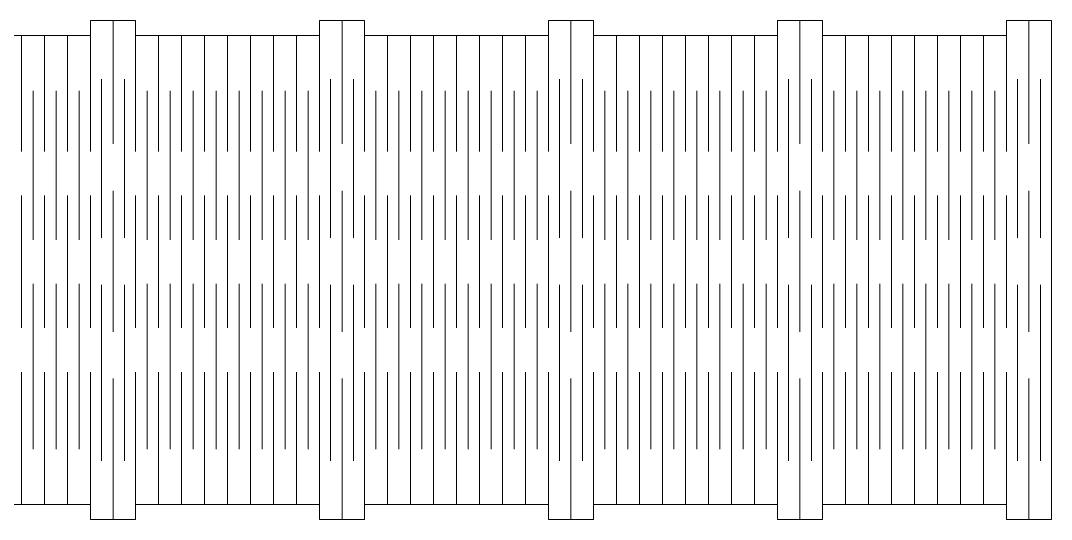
# Model space of a CAD drawing. Header units: millimetres. Extents: x -407 to 406, y -530 to 530.
# Drawn here: x 199.1 to 405.8, y -208.4 to -108.4 of the extents above; entities that cross this region are included whole.
import ezdxf

# ---------------------------------------------------------------- set-up
doc = ezdxf.new("R2010")
doc.units = ezdxf.units.MM
doc.header["$MEASUREMENT"] = 0
doc.layers.add('Camada 1', color=7, linetype='Continuous')

msp = doc.modelspace()

# ---------------------------------------------------------------- linework, layer by layer
at = {"layer": 'Camada 1', "color": 250, "lineweight": 20}
msp.add_open_spline([(75.3357, -111.4073), (75.3357, -111.4073), (45.2657, -111.4073), (45.2657, -111.4073), (45.2657, -111.4073), (45.2657, -111.4073), (45.2657, -108.4073), (45.2657, -108.4073), (45.2657, -108.4073), (45.2657, -108.4073), (36.2609, -108.4073), (36.2609, -108.4073), (36.2609, -108.4073), (36.2609, -108.4073), (36.2609, -111.4073), (36.2609, -111.4073), (36.2609, -111.4073), (36.2609, -111.4073), (5.2986, -111.4073), (5.2986, -111.4073), (5.2986, -111.4073), (5.2986, -111.4073), (5.2986, -108.4073), (5.2986, -108.4073), (5.2986, -108.4073), (5.2986, -108.4073), (-3.7062, -108.4073), (-3.7062, -108.4073), (-3.7062, -108.4073), (-3.7062, -108.4073), (-3.7062, -111.4073), (-3.7062, -111.4073), (-3.7062, -111.4073), (-3.7062, -111.4073), (-34.6685, -111.4073), (-34.6685, -111.4073), (-34.6685, -111.4073), (-34.6685, -111.4073), (-34.6685, -108.4073), (-34.6685, -108.4073), (-34.6685, -108.4073), (-34.6685, -108.4073), (-43.6733, -108.4073), (-43.6733, -108.4073), (-43.6733, -108.4073), (-43.6733, -108.4073), (-43.6733, -111.4073), (-43.6733, -111.4073), (-43.6733, -111.4073), (-43.6733, -111.4073), (-73.7433, -111.4073), (-73.7433, -111.4073), (-73.7433, -111.4073), (-73.7433, -111.4073), (-73.7433, -108.4073), (-73.7433, -108.4073), (-73.7433, -108.4073), (-73.7433, -108.4073), (-82.7476, -108.4073), (-82.7476, -108.4073), (-82.7476, -108.4073), (-82.7476, -108.4073), (-82.7476, -111.4073), (-82.7476, -111.4073), (-82.7476, -111.4073), (-82.7476, -111.4073), (-119.6716, -111.4073), (-119.6716, -111.4073), (-119.6716, -111.4073), (-119.6716, -111.4073), (-119.6716, -108.4073), (-119.6716, -108.4073), (-119.6716, -108.4073), (-119.6716, -108.4073), (-128.6759, -108.4073), (-128.6759, -108.4073), (-128.6759, -108.4073), (-128.6759, -108.4073), (-128.6759, -111.4073), (-128.6759, -111.4073), (-128.6759, -111.4073), (-128.6759, -111.4073), (-165.6, -111.4073), (-165.6, -111.4073), (-165.6, -111.4073), (-165.6, -111.4073), (-165.6, -108.4073), (-165.6, -108.4073), (-165.6, -108.4073), (-165.6, -108.4073), (-174.6042, -108.4073), (-174.6042, -108.4073), (-174.6042, -108.4073), (-174.6042, -108.4073), (-174.6042, -111.4073), (-174.6042, -111.4073), (-174.6042, -111.4073), (-174.6042, -111.4073), (-211.5283, -111.4073), (-211.5283, -111.4073), (-211.5283, -111.4073), (-211.5283, -111.4073), (-211.5283, -108.4073), (-211.5283, -108.4073), (-211.5283, -108.4073), (-211.5283, -108.4073), (-220.5326, -108.4073), (-220.5326, -108.4073), (-220.5326, -108.4073), (-220.5326, -108.4073), (-220.5326, -111.4073), (-220.5326, -111.4073), (-220.5326, -111.4073), (-220.5326, -111.4073), (-257.4566, -111.4073), (-257.4566, -111.4073), (-257.4566, -111.4073), (-257.4566, -111.4073), (-257.4566, -108.4073), (-257.4566, -108.4073), (-257.4566, -108.4073), (-257.4566, -108.4073), (-266.4609, -108.4073), (-266.4609, -108.4073), (-266.4609, -108.4073), (-266.4609, -108.4073), (-266.4609, -111.4073), (-266.4609, -111.4073), (-266.4609, -111.4073), (-266.4609, -111.4073), (-303.385, -111.4073), (-303.385, -111.4073), (-303.385, -111.4073), (-303.385, -111.4073), (-303.385, -108.4073), (-303.385, -108.4073), (-303.385, -108.4073), (-303.385, -108.4073), (-312.3893, -108.4073), (-312.3893, -108.4073), (-312.3893, -108.4073), (-312.3893, -108.4073), (-312.3893, -111.4073), (-312.3893, -111.4073), (-312.3893, -111.4073), (-312.3893, -111.4073), (-349.3133, -111.4073), (-349.3133, -111.4073), (-349.3133, -111.4073), (-349.3133, -111.4073), (-349.3133, -108.4073), (-349.3133, -108.4073), (-349.3133, -108.4073), (-349.3133, -108.4073), (-358.3176, -108.4073), (-358.3176, -108.4073), (-358.3176, -108.4073), (-358.3176, -108.4073), (-358.3176, -111.4073), (-358.3176, -111.4073), (-358.3176, -111.4073), (-358.3176, -111.4073), (-395.2417, -111.4073), (-395.2417, -111.4073), (-395.2417, -111.4073), (-395.2417, -111.4073), (-395.2417, -108.4073), (-395.2417, -108.4073), (-395.2417, -108.4073), (-395.2417, -108.4073), (-404.2459, -108.4073), (-404.2459, -108.4073), (-404.2459, -108.4073), (-404.2459, -108.4073), (-404.2459, -208.4073), (-404.2459, -208.4073), (-404.2459, -208.4073), (-404.2459, -208.4073), (-395.2417, -208.4073), (-395.2417, -208.4073), (-395.2417, -208.4073), (-395.2417, -208.4073), (-395.2417, -205.4073), (-395.2417, -205.4073), (-395.2417, -205.4073), (-395.2417, -205.4073), (-358.3176, -205.4073), (-358.3176, -205.4073), (-358.3176, -205.4073), (-358.3176, -205.4073), (-358.3176, -208.4073), (-358.3176, -208.4073), (-358.3176, -208.4073), (-358.3176, -208.4073), (-349.3133, -208.4073), (-349.3133, -208.4073), (-349.3133, -208.4073), (-349.3133, -208.4073), (-349.3133, -205.4073), (-349.3133, -205.4073), (-349.3133, -205.4073), (-349.3133, -205.4073), (-312.3893, -205.4073), (-312.3893, -205.4073), (-312.3893, -205.4073), (-312.3893, -205.4073), (-312.3893, -208.4073), (-312.3893, -208.4073), (-312.3893, -208.4073), (-312.3893, -208.4073), (-303.385, -208.4073), (-303.385, -208.4073), (-303.385, -208.4073), (-303.385, -208.4073), (-303.385, -205.4073), (-303.385, -205.4073), (-303.385, -205.4073), (-303.385, -205.4073), (-266.4609, -205.4073), (-266.4609, -205.4073), (-266.4609, -205.4073), (-266.4609, -205.4073), (-266.4609, -208.4073), (-266.4609, -208.4073), (-266.4609, -208.4073), (-266.4609, -208.4073), (-257.4566, -208.4073), (-257.4566, -208.4073), (-257.4566, -208.4073), (-257.4566, -208.4073), (-257.4566, -205.4073), (-257.4566, -205.4073), (-257.4566, -205.4073), (-257.4566, -205.4073), (-220.5326, -205.4073), (-220.5326, -205.4073), (-220.5326, -205.4073), (-220.5326, -205.4073), (-220.5326, -208.4073), (-220.5326, -208.4073), (-220.5326, -208.4073), (-220.5326, -208.4073), (-211.5283, -208.4073), (-211.5283, -208.4073), (-211.5283, -208.4073), (-211.5283, -208.4073), (-211.5283, -205.4073), (-211.5283, -205.4073), (-211.5283, -205.4073), (-211.5283, -205.4073), (-174.6042, -205.4073), (-174.6042, -205.4073), (-174.6042, -205.4073), (-174.6042, -205.4073), (-174.6042, -208.4073), (-174.6042, -208.4073), (-174.6042, -208.4073), (-174.6042, -208.4073), (-165.6, -208.4073), (-165.6, -208.4073), (-165.6, -208.4073), (-165.6, -208.4073), (-165.6, -205.4073), (-165.6, -205.4073), (-165.6, -205.4073), (-165.6, -205.4073), (-128.6759, -205.4073), (-128.6759, -205.4073), (-128.6759, -205.4073), (-128.6759, -205.4073), (-128.6759, -208.4073), (-128.6759, -208.4073), (-128.6759, -208.4073), (-128.6759, -208.4073), (-119.6716, -208.4073), (-119.6716, -208.4073), (-119.6716, -208.4073), (-119.6716, -208.4073), (-119.6716, -205.4073), (-119.6716, -205.4073), (-119.6716, -205.4073), (-119.6716, -205.4073), (-82.7476, -205.4073), (-82.7476, -205.4073), (-82.7476, -205.4073), (-82.7476, -205.4073), (-82.7476, -208.4073), (-82.7476, -208.4073), (-82.7476, -208.4073), (-82.7476, -208.4073), (-73.7433, -208.4073), (-73.7433, -208.4073), (-73.7433, -208.4073), (-73.7433, -208.4073), (-73.7433, -205.4073), (-73.7433, -205.4073), (-73.7433, -205.4073), (-73.7433, -205.4073), (-43.6733, -205.4073), (-43.6733, -205.4073), (-43.6733, -205.4073), (-43.6733, -205.4073), (-43.6733, -208.4073), (-43.6733, -208.4073), (-43.6733, -208.4073), (-43.6733, -208.4073), (-34.6685, -208.4073), (-34.6685, -208.4073), (-34.6685, -208.4073), (-34.6685, -208.4073), (-34.6685, -205.4073), (-34.6685, -205.4073), (-34.6685, -205.4073), (-34.6685, -205.4073), (-3.7062, -205.4073), (-3.7062, -205.4073), (-3.7062, -205.4073), (-3.7062, -205.4073), (-3.7062, -208.4073), (-3.7062, -208.4073), (-3.7062, -208.4073), (-3.7062, -208.4073), (5.2986, -208.4073), (5.2986, -208.4073), (5.2986, -208.4073), (5.2986, -208.4073), (5.2986, -205.4073), (5.2986, -205.4073), (5.2986, -205.4073), (5.2986, -205.4073), (36.2609, -205.4073), (36.2609, -205.4073), (36.2609, -205.4073), (36.2609, -205.4073), (36.2609, -208.4073), (36.2609, -208.4073), (36.2609, -208.4073), (36.2609, -208.4073), (45.2657, -208.4073), (45.2657, -208.4073), (45.2657, -208.4073), (45.2657, -208.4073), (45.2657, -205.4073), (45.2657, -205.4073), (45.2657, -205.4073), (45.2657, -205.4073), (75.3357, -205.4073), (75.3357, -205.4073), (75.3357, -205.4073), (75.3357, -205.4073), (75.3357, -208.4073), (75.3357, -208.4073), (75.3357, -208.4073), (75.3357, -208.4073), (84.34, -208.4073), (84.34, -208.4073), (84.34, -208.4073), (84.34, -208.4073), (84.34, -205.4073), (84.34, -205.4073), (84.34, -205.4073), (84.34, -205.4073), (121.264, -205.4073), (121.264, -205.4073), (121.264, -205.4073), (121.264, -205.4073), (121.264, -208.4073), (121.264, -208.4073), (121.264, -208.4073), (121.264, -208.4073), (130.2683, -208.4073), (130.2683, -208.4073), (130.2683, -208.4073), (130.2683, -208.4073), (130.2683, -205.4073), (130.2683, -205.4073), (130.2683, -205.4073), (130.2683, -205.4073), (167.1924, -205.4073), (167.1924, -205.4073), (167.1924, -205.4073), (167.1924, -205.4073), (167.1924, -208.4073), (167.1924, -208.4073), (167.1924, -208.4073), (167.1924, -208.4073), (176.1966, -208.4073), (176.1966, -208.4073), (176.1966, -208.4073), (176.1966, -208.4073), (176.1966, -205.4073), (176.1966, -205.4073), (176.1966, -205.4073), (176.1966, -205.4073), (213.1207, -205.4073), (213.1207, -205.4073), (213.1207, -205.4073), (213.1207, -205.4073), (213.1207, -208.4073), (213.1207, -208.4073), (213.1207, -208.4073), (213.1207, -208.4073), (222.125, -208.4073), (222.125, -208.4073), (222.125, -208.4073), (222.125, -208.4073), (222.125, -205.4073), (222.125, -205.4073), (222.125, -205.4073), (222.125, -205.4073), (259.049, -205.4073), (259.049, -205.4073), (259.049, -205.4073), (259.049, -205.4073), (259.049, -208.4073), (259.049, -208.4073), (259.049, -208.4073), (259.049, -208.4073), (268.0533, -208.4073), (268.0533, -208.4073), (268.0533, -208.4073), (268.0533, -208.4073), (268.0533, -205.4073), (268.0533, -205.4073), (268.0533, -205.4073), (268.0533, -205.4073), (304.9774, -205.4073), (304.9774, -205.4073), (304.9774, -205.4073), (304.9774, -205.4073), (304.9774, -208.4073), (304.9774, -208.4073), (304.9774, -208.4073), (304.9774, -208.4073), (313.9817, -208.4073), (313.9817, -208.4073), (313.9817, -208.4073), (313.9817, -208.4073), (313.9817, -205.4073), (313.9817, -205.4073), (313.9817, -205.4073), (313.9817, -205.4073), (350.9057, -205.4073), (350.9057, -205.4073), (350.9057, -205.4073), (350.9057, -205.4073), (350.9057, -208.4073), (350.9057, -208.4073), (350.9057, -208.4073), (350.9057, -208.4073), (359.91, -208.4073), (359.91, -208.4073), (359.91, -208.4073), (359.91, -208.4073), (359.91, -205.4073), (359.91, -205.4073), (359.91, -205.4073), (359.91, -205.4073), (396.8341, -205.4073), (396.8341, -205.4073), (396.8341, -205.4073), (396.8341, -205.4073), (396.8341, -208.4073), (396.8341, -208.4073), (396.8341, -208.4073), (396.8341, -208.4073), (405.8383, -208.4073), (405.8383, -208.4073), (405.8383, -208.4073), (405.8383, -208.4073), (405.8383, -108.4073), (405.8383, -108.4073), (405.8383, -108.4073), (405.8383, -108.4073), (396.8341, -108.4073), (396.8341, -108.4073), (396.8341, -108.4073), (396.8341, -108.4073), (396.8341, -111.4073), (396.8341, -111.4073), (396.8341, -111.4073), (396.8341, -111.4073), (359.91, -111.4073), (359.91, -111.4073), (359.91, -111.4073), (359.91, -111.4073), (359.91, -108.4073), (359.91, -108.4073), (359.91, -108.4073), (359.91, -108.4073), (350.9057, -108.4073), (350.9057, -108.4073), (350.9057, -108.4073), (350.9057, -108.4073), (350.9057, -111.4073), (350.9057, -111.4073), (350.9057, -111.4073), (350.9057, -111.4073), (313.9817, -111.4073), (313.9817, -111.4073), (313.9817, -111.4073), (313.9817, -111.4073), (313.9817, -108.4073), (313.9817, -108.4073), (313.9817, -108.4073), (313.9817, -108.4073), (304.9774, -108.4073), (304.9774, -108.4073), (304.9774, -108.4073), (304.9774, -108.4073), (304.9774, -111.4073), (304.9774, -111.4073), (304.9774, -111.4073), (304.9774, -111.4073), (268.0533, -111.4073), (268.0533, -111.4073), (268.0533, -111.4073), (268.0533, -111.4073), (268.0533, -108.4073), (268.0533, -108.4073), (268.0533, -108.4073), (268.0533, -108.4073), (259.049, -108.4073), (259.049, -108.4073), (259.049, -108.4073), (259.049, -108.4073), (259.049, -111.4073), (259.049, -111.4073), (259.049, -111.4073), (259.049, -111.4073), (222.125, -111.4073), (222.125, -111.4073), (222.125, -111.4073), (222.125, -111.4073), (222.125, -108.4073), (222.125, -108.4073), (222.125, -108.4073), (222.125, -108.4073), (213.1207, -108.4073), (213.1207, -108.4073), (213.1207, -108.4073), (213.1207, -108.4073), (213.1207, -111.4073), (213.1207, -111.4073), (213.1207, -111.4073), (213.1207, -111.4073), (176.1966, -111.4073), (176.1966, -111.4073), (176.1966, -111.4073), (176.1966, -111.4073), (176.1966, -108.4073), (176.1966, -108.4073), (176.1966, -108.4073), (176.1966, -108.4073), (167.1924, -108.4073), (167.1924, -108.4073), (167.1924, -108.4073), (167.1924, -108.4073), (167.1924, -111.4073), (167.1924, -111.4073), (167.1924, -111.4073), (167.1924, -111.4073), (130.2683, -111.4073), (130.2683, -111.4073), (130.2683, -111.4073), (130.2683, -111.4073), (130.2683, -108.4073), (130.2683, -108.4073), (130.2683, -108.4073), (130.2683, -108.4073), (121.264, -108.4073), (121.264, -108.4073), (121.264, -108.4073), (121.264, -108.4073), (121.264, -111.4073), (121.264, -111.4073), (121.264, -111.4073), (121.264, -111.4073), (84.34, -111.4073), (84.34, -111.4073), (84.34, -111.4073), (84.34, -111.4073), (84.34, -108.4073), (84.34, -108.4073), (84.34, -108.4073), (84.34, -108.4073), (75.3357, -108.4073), (75.3357, -108.4073), (75.3357, -108.4073), (75.3357, -108.4073), (75.3357, -111.4073), (75.3357, -111.4073)], degree=3, knots=[0, 0, 0, 0, 0.00671141, 0.00671141, 0.00671141, 0.00671141, 0.01342282, 0.01342282, 0.01342282, 0.01342282, 0.02013423, 0.02013423, 0.02013423, 0.02013423, 0.02684564, 0.02684564, 0.02684564, 0.02684564, 0.03355705, 0.03355705, 0.03355705, 0.03355705, 0.04026846, 0.04026846, 0.04026846, 0.04026846, 0.04697987, 0.04697987, 0.04697987, 0.04697987, 0.05369128, 0.05369128, 0.05369128, 0.05369128, 0.06040268, 0.06040268, 0.06040268, 0.06040268, 0.06711409, 0.06711409, 0.06711409, 0.06711409, 0.0738255, 0.0738255, 0.0738255, 0.0738255, 0.08053691, 0.08053691, 0.08053691, 0.08053691, 0.08724832, 0.08724832, 0.08724832, 0.08724832, 0.09395973, 0.09395973, 0.09395973, 0.09395973, 0.10067114, 0.10067114, 0.10067114, 0.10067114, 0.10738255, 0.10738255, 0.10738255, 0.10738255, 0.11409396, 0.11409396, 0.11409396, 0.11409396, 0.12080537, 0.12080537, 0.12080537, 0.12080537, 0.12751678, 0.12751678, 0.12751678, 0.12751678, 0.13422819, 0.13422819, 0.13422819, 0.13422819, 0.1409396, 0.1409396, 0.1409396, 0.1409396, 0.14765101, 0.14765101, 0.14765101, 0.14765101, 0.15436242, 0.15436242, 0.15436242, 0.15436242, 0.16107383, 0.16107383, 0.16107383, 0.16107383, 0.16778523, 0.16778523, 0.16778523, 0.16778523, 0.17449664, 0.17449664, 0.17449664, 0.17449664, 0.18120805, 0.18120805, 0.18120805, 0.18120805, 0.18791946, 0.18791946, 0.18791946, 0.18791946, 0.19463087, 0.19463087, 0.19463087, 0.19463087, 0.20134228, 0.20134228, 0.20134228, 0.20134228, 0.20805369, 0.20805369, 0.20805369, 0.20805369, 0.2147651, 0.2147651, 0.2147651, 0.2147651, 0.22147651, 0.22147651, 0.22147651, 0.22147651, 0.22818792, 0.22818792, 0.22818792, 0.22818792, 0.23489933, 0.23489933, 0.23489933, 0.23489933, 0.24161074, 0.24161074, 0.24161074, 0.24161074, 0.24832215, 0.24832215, 0.24832215, 0.24832215, 0.25503356, 0.25503356, 0.25503356, 0.25503356, 0.26174497, 0.26174497, 0.26174497, 0.26174497, 0.26845638, 0.26845638, 0.26845638, 0.26845638, 0.27516779, 0.27516779, 0.27516779, 0.27516779, 0.28187919, 0.28187919, 0.28187919, 0.28187919, 0.2885906, 0.2885906, 0.2885906, 0.2885906, 0.29530201, 0.29530201, 0.29530201, 0.29530201, 0.30201342, 0.30201342, 0.30201342, 0.30201342, 0.30872483, 0.30872483, 0.30872483, 0.30872483, 0.31543624, 0.31543624, 0.31543624, 0.31543624, 0.32214765, 0.32214765, 0.32214765, 0.32214765, 0.32885906, 0.32885906, 0.32885906, 0.32885906, 0.33557047, 0.33557047, 0.33557047, 0.33557047, 0.34228188, 0.34228188, 0.34228188, 0.34228188, 0.34899329, 0.34899329, 0.34899329, 0.34899329, 0.3557047, 0.3557047, 0.3557047, 0.3557047, 0.36241611, 0.36241611, 0.36241611, 0.36241611, 0.36912752, 0.36912752, 0.36912752, 0.36912752, 0.37583893, 0.37583893, 0.37583893, 0.37583893, 0.38255034, 0.38255034, 0.38255034, 0.38255034, 0.38926174, 0.38926174, 0.38926174, 0.38926174, 0.39597315, 0.39597315, 0.39597315, 0.39597315, 0.40268456, 0.40268456, 0.40268456, 0.40268456, 0.40939597, 0.40939597, 0.40939597, 0.40939597, 0.41610738, 0.41610738, 0.41610738, 0.41610738, 0.42281879, 0.42281879, 0.42281879, 0.42281879, 0.4295302, 0.4295302, 0.4295302, 0.4295302, 0.43624161, 0.43624161, 0.43624161, 0.43624161, 0.44295302, 0.44295302, 0.44295302, 0.44295302, 0.44966443, 0.44966443, 0.44966443, 0.44966443, 0.45637584, 0.45637584, 0.45637584, 0.45637584, 0.46308725, 0.46308725, 0.46308725, 0.46308725, 0.46979866, 0.46979866, 0.46979866, 0.46979866, 0.47651007, 0.47651007, 0.47651007, 0.47651007, 0.48322148, 0.48322148, 0.48322148, 0.48322148, 0.48993289, 0.48993289, 0.48993289, 0.48993289, 0.4966443, 0.4966443, 0.4966443, 0.4966443, 0.5033557, 0.5033557, 0.5033557, 0.5033557, 0.51006711, 0.51006711, 0.51006711, 0.51006711, 0.51677852, 0.51677852, 0.51677852, 0.51677852, 0.52348993, 0.52348993, 0.52348993, 0.52348993, 0.53020134, 0.53020134, 0.53020134, 0.53020134, 0.53691275, 0.53691275, 0.53691275, 0.53691275, 0.54362416, 0.54362416, 0.54362416, 0.54362416, 0.55033557, 0.55033557, 0.55033557, 0.55033557, 0.55704698, 0.55704698, 0.55704698, 0.55704698, 0.56375839, 0.56375839, 0.56375839, 0.56375839, 0.5704698, 0.5704698, 0.5704698, 0.5704698, 0.57718121, 0.57718121, 0.57718121, 0.57718121, 0.58389262, 0.58389262, 0.58389262, 0.58389262, 0.59060403, 0.59060403, 0.59060403, 0.59060403, 0.59731544, 0.59731544, 0.59731544, 0.59731544, 0.60402685, 0.60402685, 0.60402685, 0.60402685, 0.61073826, 0.61073826, 0.61073826, 0.61073826, 0.61744966, 0.61744966, 0.61744966, 0.61744966, 0.62416107, 0.62416107, 0.62416107, 0.62416107, 0.63087248, 0.63087248, 0.63087248, 0.63087248, 0.63758389, 0.63758389, 0.63758389, 0.63758389, 0.6442953, 0.6442953, 0.6442953, 0.6442953, 0.65100671, 0.65100671, 0.65100671, 0.65100671, 0.65771812, 0.65771812, 0.65771812, 0.65771812, 0.66442953, 0.66442953, 0.66442953, 0.66442953, 0.67114094, 0.67114094, 0.67114094, 0.67114094, 0.67785235, 0.67785235, 0.67785235, 0.67785235, 0.68456376, 0.68456376, 0.68456376, 0.68456376, 0.69127517, 0.69127517, 0.69127517, 0.69127517, 0.69798658, 0.69798658, 0.69798658, 0.69798658, 0.70469799, 0.70469799, 0.70469799, 0.70469799, 0.7114094, 0.7114094, 0.7114094, 0.7114094, 0.71812081, 0.71812081, 0.71812081, 0.71812081, 0.72483221, 0.72483221, 0.72483221, 0.72483221, 0.73154362, 0.73154362, 0.73154362, 0.73154362, 0.73825503, 0.73825503, 0.73825503, 0.73825503, 0.74496644, 0.74496644, 0.74496644, 0.74496644, 0.75167785, 0.75167785, 0.75167785, 0.75167785, 0.75838926, 0.75838926, 0.75838926, 0.75838926, 0.76510067, 0.76510067, 0.76510067, 0.76510067, 0.77181208, 0.77181208, 0.77181208, 0.77181208, 0.77852349, 0.77852349, 0.77852349, 0.77852349, 0.7852349, 0.7852349, 0.7852349, 0.7852349, 0.79194631, 0.79194631, 0.79194631, 0.79194631, 0.79865772, 0.79865772, 0.79865772, 0.79865772, 0.80536913, 0.80536913, 0.80536913, 0.80536913, 0.81208054, 0.81208054, 0.81208054, 0.81208054, 0.81879195, 0.81879195, 0.81879195, 0.81879195, 0.82550336, 0.82550336, 0.82550336, 0.82550336, 0.83221477, 0.83221477, 0.83221477, 0.83221477, 0.83892617, 0.83892617, 0.83892617, 0.83892617, 0.84563758, 0.84563758, 0.84563758, 0.84563758, 0.85234899, 0.85234899, 0.85234899, 0.85234899, 0.8590604, 0.8590604, 0.8590604, 0.8590604, 0.86577181, 0.86577181, 0.86577181, 0.86577181, 0.87248322, 0.87248322, 0.87248322, 0.87248322, 0.87919463, 0.87919463, 0.87919463, 0.87919463, 0.88590604, 0.88590604, 0.88590604, 0.88590604, 0.89261745, 0.89261745, 0.89261745, 0.89261745, 0.89932886, 0.89932886, 0.89932886, 0.89932886, 0.90604027, 0.90604027, 0.90604027, 0.90604027, 0.91275168, 0.91275168, 0.91275168, 0.91275168, 0.91946309, 0.91946309, 0.91946309, 0.91946309, 0.9261745, 0.9261745, 0.9261745, 0.9261745, 0.93288591, 0.93288591, 0.93288591, 0.93288591, 0.93959732, 0.93959732, 0.93959732, 0.93959732, 0.94630872, 0.94630872, 0.94630872, 0.94630872, 0.95302013, 0.95302013, 0.95302013, 0.95302013, 0.95973154, 0.95973154, 0.95973154, 0.95973154, 0.96644295, 0.96644295, 0.96644295, 0.96644295, 0.97315436, 0.97315436, 0.97315436, 0.97315436, 0.97986577, 0.97986577, 0.97986577, 0.97986577, 0.98657718, 0.98657718, 0.98657718, 0.98657718, 1, 1, 1, 1], dxfattribs=at)
for points in [[(217.623, -133.1429), (217.623, -133.1429), (217.623, -108.4073), (217.623, -108.4073)], [(263.5513, -133.1429), (263.5513, -133.1429), (263.5513, -108.4073), (263.5513, -108.4073)], [(309.4796, -133.1429), (309.4796, -133.1429), (309.4796, -108.4073), (309.4796, -108.4073)], [(355.4079, -133.1429), (355.4079, -133.1429), (355.4079, -108.4073), (355.4079, -108.4073)], [(401.3362, -133.1429), (401.3362, -133.1429), (401.3362, -108.4073), (401.3362, -108.4073)], [(199.2738, -134.6588), (199.2738, -134.6588), (199.2738, -111.4073), (199.2738, -111.4073)], [(203.8894, -134.6588), (203.8894, -134.6588), (203.8894, -111.4073), (203.8894, -111.4073)], [(208.5051, -134.6588), (208.5051, -134.6588), (208.5051, -111.4073), (208.5051, -111.4073)], [(213.1205, -134.6588), (213.1205, -134.6588), (213.1205, -111.4073), (213.1205, -111.4073)], [(222.125, -134.6588), (222.125, -134.6588), (222.125, -111.4073), (222.125, -111.4073)], [(226.7404, -134.6588), (226.7404, -134.6588), (226.7404, -111.4073), (226.7404, -111.4073)], [(231.3559, -134.6588), (231.3559, -134.6588), (231.3559, -111.4073), (231.3559, -111.4073)], [(235.9717, -134.6588), (235.9717, -134.6588), (235.9717, -111.4073), (235.9717, -111.4073)], [(240.5869, -134.6588), (240.5869, -134.6588), (240.5869, -111.4073), (240.5869, -111.4073)], [(245.2022, -134.6588), (245.2022, -134.6588), (245.2022, -111.4073), (245.2022, -111.4073)], [(249.8178, -134.6588), (249.8178, -134.6588), (249.8178, -111.4073), (249.8178, -111.4073)], [(254.4335, -134.6588), (254.4335, -134.6588), (254.4335, -111.4073), (254.4335, -111.4073)], [(259.0489, -134.6588), (259.0489, -134.6588), (259.0489, -111.4073), (259.0489, -111.4073)], [(268.0534, -134.6588), (268.0534, -134.6588), (268.0534, -111.4073), (268.0534, -111.4073)], [(272.6688, -134.6588), (272.6688, -134.6588), (272.6688, -111.4073), (272.6688, -111.4073)], [(277.2843, -134.6588), (277.2843, -134.6588), (277.2843, -111.4073), (277.2843, -111.4073)], [(281.9001, -134.6588), (281.9001, -134.6588), (281.9001, -111.4073), (281.9001, -111.4073)], [(286.5153, -134.6588), (286.5153, -134.6588), (286.5153, -111.4073), (286.5153, -111.4073)], [(291.1306, -134.6588), (291.1306, -134.6588), (291.1306, -111.4073), (291.1306, -111.4073)], [(295.7462, -134.6588), (295.7462, -134.6588), (295.7462, -111.4073), (295.7462, -111.4073)], [(300.3619, -134.6588), (300.3619, -134.6588), (300.3619, -111.4073), (300.3619, -111.4073)], [(304.9773, -134.6588), (304.9773, -134.6588), (304.9773, -111.4073), (304.9773, -111.4073)], [(313.9818, -134.6588), (313.9818, -134.6588), (313.9818, -111.4073), (313.9818, -111.4073)], [(318.5972, -134.6588), (318.5972, -134.6588), (318.5972, -111.4073), (318.5972, -111.4073)], [(323.2127, -134.6588), (323.2127, -134.6588), (323.2127, -111.4073), (323.2127, -111.4073)], [(327.8285, -134.6588), (327.8285, -134.6588), (327.8285, -111.4073), (327.8285, -111.4073)], [(332.4437, -134.6588), (332.4437, -134.6588), (332.4437, -111.4073), (332.4437, -111.4073)], [(337.059, -134.6588), (337.059, -134.6588), (337.059, -111.4073), (337.059, -111.4073)], [(341.6746, -134.6588), (341.6746, -134.6588), (341.6746, -111.4073), (341.6746, -111.4073)], [(346.2903, -134.6588), (346.2903, -134.6588), (346.2903, -111.4073), (346.2903, -111.4073)], [(350.9057, -134.6588), (350.9057, -134.6588), (350.9057, -111.4073), (350.9057, -111.4073)], [(359.9102, -134.6588), (359.9102, -134.6588), (359.9102, -111.4073), (359.9102, -111.4073)], [(364.5256, -134.6588), (364.5256, -134.6588), (364.5256, -111.4073), (364.5256, -111.4073)], [(369.1411, -134.6588), (369.1411, -134.6588), (369.1411, -111.4073), (369.1411, -111.4073)], [(373.7569, -134.6588), (373.7569, -134.6588), (373.7569, -111.4073), (373.7569, -111.4073)], [(378.3721, -134.6588), (378.3721, -134.6588), (378.3721, -111.4073), (378.3721, -111.4073)], [(382.9874, -134.6588), (382.9874, -134.6588), (382.9874, -111.4073), (382.9874, -111.4073)], [(387.603, -134.6588), (387.603, -134.6588), (387.603, -111.4073), (387.603, -111.4073)], [(392.2187, -134.6588), (392.2187, -134.6588), (392.2187, -111.4073), (392.2187, -111.4073)], [(396.8341, -134.6588), (396.8341, -134.6588), (396.8341, -111.4073), (396.8341, -111.4073)], [(215.3151, -151.9591), (215.3151, -151.9591), (215.3151, -120.1674), (215.3151, -120.1674)], [(219.9307, -151.9591), (219.9307, -151.9591), (219.9307, -120.1674), (219.9307, -120.1674)], [(261.2434, -151.9591), (261.2434, -151.9591), (261.2434, -120.1674), (261.2434, -120.1674)], [(265.859, -151.9591), (265.859, -151.9591), (265.859, -120.1674), (265.859, -120.1674)], [(307.1717, -151.9591), (307.1717, -151.9591), (307.1717, -120.1674), (307.1717, -120.1674)], [(311.7873, -151.9591), (311.7873, -151.9591), (311.7873, -120.1674), (311.7873, -120.1674)], [(353.1, -151.9591), (353.1, -151.9591), (353.1, -120.1674), (353.1, -120.1674)], [(357.7156, -151.9591), (357.7156, -151.9591), (357.7156, -120.1674), (357.7156, -120.1674)], [(399.0283, -151.9591), (399.0283, -151.9591), (399.0283, -120.1674), (399.0283, -120.1674)], [(403.6439, -151.9591), (403.6439, -151.9591), (403.6439, -120.1674), (403.6439, -120.1674)], [(201.5817, -152.346), (201.5817, -152.346), (201.5817, -122.4618), (201.5817, -122.4618)], [(206.1972, -152.346), (206.1972, -152.346), (206.1972, -122.4618), (206.1972, -122.4618)], [(210.8128, -152.346), (210.8128, -152.346), (210.8128, -122.4618), (210.8128, -122.4618)], [(224.4327, -152.346), (224.4327, -152.346), (224.4327, -122.4618), (224.4327, -122.4618)], [(229.0482, -152.346), (229.0482, -152.346), (229.0482, -122.4618), (229.0482, -122.4618)], [(233.6637, -152.346), (233.6637, -152.346), (233.6637, -122.4618), (233.6637, -122.4618)], [(238.2793, -152.346), (238.2793, -152.346), (238.2793, -122.4618), (238.2793, -122.4618)], [(242.8946, -152.346), (242.8946, -152.346), (242.8946, -122.4618), (242.8946, -122.4618)], [(247.5101, -152.346), (247.5101, -152.346), (247.5101, -122.4618), (247.5101, -122.4618)], [(252.1256, -152.346), (252.1256, -152.346), (252.1256, -122.4618), (252.1256, -122.4618)], [(256.7412, -152.346), (256.7412, -152.346), (256.7412, -122.4618), (256.7412, -122.4618)], [(270.3611, -152.346), (270.3611, -152.346), (270.3611, -122.4618), (270.3611, -122.4618)], [(274.9766, -152.346), (274.9766, -152.346), (274.9766, -122.4618), (274.9766, -122.4618)], [(279.5921, -152.346), (279.5921, -152.346), (279.5921, -122.4618), (279.5921, -122.4618)], [(284.2077, -152.346), (284.2077, -152.346), (284.2077, -122.4618), (284.2077, -122.4618)], [(288.823, -152.346), (288.823, -152.346), (288.823, -122.4618), (288.823, -122.4618)], [(293.4385, -152.346), (293.4385, -152.346), (293.4385, -122.4618), (293.4385, -122.4618)], [(298.054, -152.346), (298.054, -152.346), (298.054, -122.4618), (298.054, -122.4618)], [(302.6696, -152.346), (302.6696, -152.346), (302.6696, -122.4618), (302.6696, -122.4618)], [(316.2895, -152.346), (316.2895, -152.346), (316.2895, -122.4618), (316.2895, -122.4618)], [(320.905, -152.346), (320.905, -152.346), (320.905, -122.4618), (320.905, -122.4618)], [(325.5205, -152.346), (325.5205, -152.346), (325.5205, -122.4618), (325.5205, -122.4618)], [(330.1361, -152.346), (330.1361, -152.346), (330.1361, -122.4618), (330.1361, -122.4618)], [(334.7514, -152.346), (334.7514, -152.346), (334.7514, -122.4618), (334.7514, -122.4618)], [(339.3669, -152.346), (339.3669, -152.346), (339.3669, -122.4618), (339.3669, -122.4618)], [(343.9824, -152.346), (343.9824, -152.346), (343.9824, -122.4618), (343.9824, -122.4618)], [(348.598, -152.346), (348.598, -152.346), (348.598, -122.4618), (348.598, -122.4618)], [(362.2179, -152.346), (362.2179, -152.346), (362.2179, -122.4618), (362.2179, -122.4618)], [(366.8334, -152.346), (366.8334, -152.346), (366.8334, -122.4618), (366.8334, -122.4618)], [(371.4489, -152.346), (371.4489, -152.346), (371.4489, -122.4618), (371.4489, -122.4618)], [(376.0645, -152.346), (376.0645, -152.346), (376.0645, -122.4618), (376.0645, -122.4618)], [(380.6798, -152.346), (380.6798, -152.346), (380.6798, -122.4618), (380.6798, -122.4618)], [(385.2953, -152.346), (385.2953, -152.346), (385.2953, -122.4618), (385.2953, -122.4618)], [(389.9108, -152.346), (389.9108, -152.346), (389.9108, -122.4618), (389.9108, -122.4618)], [(394.5264, -152.346), (394.5264, -152.346), (394.5264, -122.4618), (394.5264, -122.4618)], [(217.623, -170.7752), (217.623, -170.7752), (217.623, -142.5511), (217.623, -142.5511)], [(263.5513, -170.7752), (263.5513, -170.7752), (263.5513, -142.5511), (263.5513, -142.5511)], [(309.4796, -170.7752), (309.4796, -170.7752), (309.4796, -142.5511), (309.4796, -142.5511)], [(355.4079, -170.7752), (355.4079, -170.7752), (355.4079, -142.5511), (355.4079, -142.5511)], [(401.3362, -170.7752), (401.3362, -170.7752), (401.3362, -142.5511), (401.3362, -142.5511)], [(199.2738, -170.0331), (199.2738, -170.0331), (199.2738, -143.5025), (199.2738, -143.5025)], [(203.8894, -170.0331), (203.8894, -170.0331), (203.8894, -143.5025), (203.8894, -143.5025)], [(208.5051, -170.0331), (208.5051, -170.0331), (208.5051, -143.5025), (208.5051, -143.5025)], [(213.1205, -170.0331), (213.1205, -170.0331), (213.1205, -143.5025), (213.1205, -143.5025)], [(222.125, -170.0331), (222.125, -170.0331), (222.125, -143.5025), (222.125, -143.5025)], [(226.7404, -170.0331), (226.7404, -170.0331), (226.7404, -143.5025), (226.7404, -143.5025)], [(231.3559, -170.0331), (231.3559, -170.0331), (231.3559, -143.5025), (231.3559, -143.5025)], [(235.9717, -170.0331), (235.9717, -170.0331), (235.9717, -143.5025), (235.9717, -143.5025)], [(240.5869, -170.0331), (240.5869, -170.0331), (240.5869, -143.5025), (240.5869, -143.5025)], [(245.2022, -170.0331), (245.2022, -170.0331), (245.2022, -143.5025), (245.2022, -143.5025)], [(249.8178, -170.0331), (249.8178, -170.0331), (249.8178, -143.5025), (249.8178, -143.5025)], [(254.4335, -170.0331), (254.4335, -170.0331), (254.4335, -143.5025), (254.4335, -143.5025)], [(259.0489, -170.0331), (259.0489, -170.0331), (259.0489, -143.5025), (259.0489, -143.5025)], [(268.0534, -170.0331), (268.0534, -170.0331), (268.0534, -143.5025), (268.0534, -143.5025)], [(272.6688, -170.0331), (272.6688, -170.0331), (272.6688, -143.5025), (272.6688, -143.5025)], [(277.2843, -170.0331), (277.2843, -170.0331), (277.2843, -143.5025), (277.2843, -143.5025)], [(281.9001, -170.0331), (281.9001, -170.0331), (281.9001, -143.5025), (281.9001, -143.5025)], [(286.5153, -170.0331), (286.5153, -170.0331), (286.5153, -143.5025), (286.5153, -143.5025)], [(291.1306, -170.0331), (291.1306, -170.0331), (291.1306, -143.5025), (291.1306, -143.5025)], [(295.7462, -170.0331), (295.7462, -170.0331), (295.7462, -143.5025), (295.7462, -143.5025)], [(300.3619, -170.0331), (300.3619, -170.0331), (300.3619, -143.5025), (300.3619, -143.5025)], [(304.9773, -170.0331), (304.9773, -170.0331), (304.9773, -143.5025), (304.9773, -143.5025)], [(313.9818, -170.0331), (313.9818, -170.0331), (313.9818, -143.5025), (313.9818, -143.5025)], [(318.5972, -170.0331), (318.5972, -170.0331), (318.5972, -143.5025), (318.5972, -143.5025)], [(323.2127, -170.0331), (323.2127, -170.0331), (323.2127, -143.5025), (323.2127, -143.5025)], [(327.8285, -170.0331), (327.8285, -170.0331), (327.8285, -143.5025), (327.8285, -143.5025)], [(332.4437, -170.0331), (332.4437, -170.0331), (332.4437, -143.5025), (332.4437, -143.5025)], [(337.059, -170.0331), (337.059, -170.0331), (337.059, -143.5025), (337.059, -143.5025)], [(341.6746, -170.0331), (341.6746, -170.0331), (341.6746, -143.5025), (341.6746, -143.5025)], [(346.2903, -170.0331), (346.2903, -170.0331), (346.2903, -143.5025), (346.2903, -143.5025)], [(350.9057, -170.0331), (350.9057, -170.0331), (350.9057, -143.5025), (350.9057, -143.5025)], [(359.9102, -170.0331), (359.9102, -170.0331), (359.9102, -143.5025), (359.9102, -143.5025)], [(364.5256, -170.0331), (364.5256, -170.0331), (364.5256, -143.5025), (364.5256, -143.5025)], [(369.1411, -170.0331), (369.1411, -170.0331), (369.1411, -143.5025), (369.1411, -143.5025)], [(373.7569, -170.0331), (373.7569, -170.0331), (373.7569, -143.5025), (373.7569, -143.5025)], [(378.3721, -170.0331), (378.3721, -170.0331), (378.3721, -143.5025), (378.3721, -143.5025)], [(382.9874, -170.0331), (382.9874, -170.0331), (382.9874, -143.5025), (382.9874, -143.5025)], [(387.603, -170.0331), (387.603, -170.0331), (387.603, -143.5025), (387.603, -143.5025)], [(392.2187, -170.0331), (392.2187, -170.0331), (392.2187, -143.5025), (392.2187, -143.5025)], [(396.8341, -170.0331), (396.8341, -170.0331), (396.8341, -143.5025), (396.8341, -143.5025)], [(201.5817, -194.3528), (201.5817, -194.3528), (201.5817, -161.1894), (201.5817, -161.1894)], [(206.1972, -194.3528), (206.1972, -194.3528), (206.1972, -161.1894), (206.1972, -161.1894)], [(210.8128, -194.3528), (210.8128, -194.3528), (210.8128, -161.1894), (210.8128, -161.1894)], [(224.4327, -194.3528), (224.4327, -194.3528), (224.4327, -161.1894), (224.4327, -161.1894)], [(229.0482, -194.3528), (229.0482, -194.3528), (229.0482, -161.1894), (229.0482, -161.1894)], [(233.6637, -194.3528), (233.6637, -194.3528), (233.6637, -161.1894), (233.6637, -161.1894)], [(238.2793, -194.3528), (238.2793, -194.3528), (238.2793, -161.1894), (238.2793, -161.1894)], [(242.8946, -194.3528), (242.8946, -194.3528), (242.8946, -161.1894), (242.8946, -161.1894)], [(247.5101, -194.3528), (247.5101, -194.3528), (247.5101, -161.1894), (247.5101, -161.1894)], [(252.1256, -194.3528), (252.1256, -194.3528), (252.1256, -161.1894), (252.1256, -161.1894)], [(256.7412, -194.3528), (256.7412, -194.3528), (256.7412, -161.1894), (256.7412, -161.1894)], [(270.3611, -194.3528), (270.3611, -194.3528), (270.3611, -161.1894), (270.3611, -161.1894)], [(274.9766, -194.3528), (274.9766, -194.3528), (274.9766, -161.1894), (274.9766, -161.1894)], [(279.5921, -194.3528), (279.5921, -194.3528), (279.5921, -161.1894), (279.5921, -161.1894)], [(284.2077, -194.3528), (284.2077, -194.3528), (284.2077, -161.1894), (284.2077, -161.1894)], [(288.823, -194.3528), (288.823, -194.3528), (288.823, -161.1894), (288.823, -161.1894)], [(293.4385, -194.3528), (293.4385, -194.3528), (293.4385, -161.1894), (293.4385, -161.1894)], [(298.054, -194.3528), (298.054, -194.3528), (298.054, -161.1894), (298.054, -161.1894)], [(302.6696, -194.3528), (302.6696, -194.3528), (302.6696, -161.1894), (302.6696, -161.1894)], [(316.2895, -194.3528), (316.2895, -194.3528), (316.2895, -161.1894), (316.2895, -161.1894)], [(320.905, -194.3528), (320.905, -194.3528), (320.905, -161.1894), (320.905, -161.1894)], [(325.5205, -194.3528), (325.5205, -194.3528), (325.5205, -161.1894), (325.5205, -161.1894)], [(330.1361, -194.3528), (330.1361, -194.3528), (330.1361, -161.1894), (330.1361, -161.1894)], [(334.7514, -194.3528), (334.7514, -194.3528), (334.7514, -161.1894), (334.7514, -161.1894)], [(339.3669, -194.3528), (339.3669, -194.3528), (339.3669, -161.1894), (339.3669, -161.1894)], [(343.9824, -194.3528), (343.9824, -194.3528), (343.9824, -161.1894), (343.9824, -161.1894)], [(348.598, -194.3528), (348.598, -194.3528), (348.598, -161.1894), (348.598, -161.1894)], [(362.2179, -194.3528), (362.2179, -194.3528), (362.2179, -161.1894), (362.2179, -161.1894)], [(366.8334, -194.3528), (366.8334, -194.3528), (366.8334, -161.1894), (366.8334, -161.1894)], [(371.4489, -194.3528), (371.4489, -194.3528), (371.4489, -161.1894), (371.4489, -161.1894)], [(376.0645, -194.3528), (376.0645, -194.3528), (376.0645, -161.1894), (376.0645, -161.1894)], [(380.6798, -194.3528), (380.6798, -194.3528), (380.6798, -161.1894), (380.6798, -161.1894)], [(385.2953, -194.3528), (385.2953, -194.3528), (385.2953, -161.1894), (385.2953, -161.1894)], [(389.9108, -194.3528), (389.9108, -194.3528), (389.9108, -161.1894), (389.9108, -161.1894)], [(394.5264, -194.3528), (394.5264, -194.3528), (394.5264, -161.1894), (394.5264, -161.1894)], [(215.3151, -196.6472), (215.3151, -196.6472), (215.3151, -161.367), (215.3151, -161.367)], [(219.9307, -196.6472), (219.9307, -196.6472), (219.9307, -161.367), (219.9307, -161.367)], [(261.2434, -196.6472), (261.2434, -196.6472), (261.2434, -161.367), (261.2434, -161.367)], [(265.859, -196.6472), (265.859, -196.6472), (265.859, -161.367), (265.859, -161.367)], [(307.1717, -196.6472), (307.1717, -196.6472), (307.1717, -161.367), (307.1717, -161.367)], [(311.7873, -196.6472), (311.7873, -196.6472), (311.7873, -161.367), (311.7873, -161.367)], [(353.1, -196.6472), (353.1, -196.6472), (353.1, -161.367), (353.1, -161.367)], [(357.7156, -196.6472), (357.7156, -196.6472), (357.7156, -161.367), (357.7156, -161.367)], [(399.0283, -196.6472), (399.0283, -196.6472), (399.0283, -161.367), (399.0283, -161.367)], [(403.6439, -196.6472), (403.6439, -196.6472), (403.6439, -161.367), (403.6439, -161.367)], [(199.2738, -205.4073), (199.2738, -205.4073), (199.2738, -178.8766), (199.2738, -178.8766)], [(203.8894, -205.4073), (203.8894, -205.4073), (203.8894, -178.8766), (203.8894, -178.8766)], [(208.5051, -205.4073), (208.5051, -205.4073), (208.5051, -178.8766), (208.5051, -178.8766)], [(213.1205, -205.4073), (213.1205, -205.4073), (213.1205, -178.8766), (213.1205, -178.8766)], [(222.125, -205.4073), (222.125, -205.4073), (222.125, -178.8766), (222.125, -178.8766)], [(226.7404, -205.4073), (226.7404, -205.4073), (226.7404, -178.8766), (226.7404, -178.8766)], [(231.3559, -205.4073), (231.3559, -205.4073), (231.3559, -178.8766), (231.3559, -178.8766)], [(235.9717, -205.4073), (235.9717, -205.4073), (235.9717, -178.8766), (235.9717, -178.8766)], [(240.5869, -205.4073), (240.5869, -205.4073), (240.5869, -178.8766), (240.5869, -178.8766)], [(245.2022, -205.4073), (245.2022, -205.4073), (245.2022, -178.8766), (245.2022, -178.8766)], [(249.8178, -205.4073), (249.8178, -205.4073), (249.8178, -178.8766), (249.8178, -178.8766)], [(254.4335, -205.4073), (254.4335, -205.4073), (254.4335, -178.8766), (254.4335, -178.8766)], [(259.0489, -205.4073), (259.0489, -205.4073), (259.0489, -178.8766), (259.0489, -178.8766)], [(268.0534, -205.4073), (268.0534, -205.4073), (268.0534, -178.8766), (268.0534, -178.8766)], [(272.6688, -205.4073), (272.6688, -205.4073), (272.6688, -178.8766), (272.6688, -178.8766)], [(277.2843, -205.4073), (277.2843, -205.4073), (277.2843, -178.8766), (277.2843, -178.8766)], [(281.9001, -205.4073), (281.9001, -205.4073), (281.9001, -178.8766), (281.9001, -178.8766)], [(286.5153, -205.4073), (286.5153, -205.4073), (286.5153, -178.8766), (286.5153, -178.8766)], [(291.1306, -205.4073), (291.1306, -205.4073), (291.1306, -178.8766), (291.1306, -178.8766)], [(295.7462, -205.4073), (295.7462, -205.4073), (295.7462, -178.8766), (295.7462, -178.8766)], [(300.3619, -205.4073), (300.3619, -205.4073), (300.3619, -178.8766), (300.3619, -178.8766)], [(304.9773, -205.4073), (304.9773, -205.4073), (304.9773, -178.8766), (304.9773, -178.8766)], [(313.9818, -205.4073), (313.9818, -205.4073), (313.9818, -178.8766), (313.9818, -178.8766)], [(318.5972, -205.4073), (318.5972, -205.4073), (318.5972, -178.8766), (318.5972, -178.8766)], [(323.2127, -205.4073), (323.2127, -205.4073), (323.2127, -178.8766), (323.2127, -178.8766)], [(327.8285, -205.4073), (327.8285, -205.4073), (327.8285, -178.8766), (327.8285, -178.8766)], [(332.4437, -205.4073), (332.4437, -205.4073), (332.4437, -178.8766), (332.4437, -178.8766)], [(337.059, -205.4073), (337.059, -205.4073), (337.059, -178.8766), (337.059, -178.8766)], [(341.6746, -205.4073), (341.6746, -205.4073), (341.6746, -178.8766), (341.6746, -178.8766)], [(346.2903, -205.4073), (346.2903, -205.4073), (346.2903, -178.8766), (346.2903, -178.8766)], [(350.9057, -205.4073), (350.9057, -205.4073), (350.9057, -178.8766), (350.9057, -178.8766)], [(359.9102, -205.4073), (359.9102, -205.4073), (359.9102, -178.8766), (359.9102, -178.8766)], [(364.5256, -205.4073), (364.5256, -205.4073), (364.5256, -178.8766), (364.5256, -178.8766)], [(369.1411, -205.4073), (369.1411, -205.4073), (369.1411, -178.8766), (369.1411, -178.8766)], [(373.7569, -205.4073), (373.7569, -205.4073), (373.7569, -178.8766), (373.7569, -178.8766)], [(378.3721, -205.4073), (378.3721, -205.4073), (378.3721, -178.8766), (378.3721, -178.8766)], [(382.9874, -205.4073), (382.9874, -205.4073), (382.9874, -178.8766), (382.9874, -178.8766)], [(387.603, -205.4073), (387.603, -205.4073), (387.603, -178.8766), (387.603, -178.8766)], [(392.2187, -205.4073), (392.2187, -205.4073), (392.2187, -178.8766), (392.2187, -178.8766)], [(396.8341, -205.4073), (396.8341, -205.4073), (396.8341, -178.8766), (396.8341, -178.8766)], [(217.623, -208.4073), (217.623, -208.4073), (217.623, -180.1832), (217.623, -180.1832)], [(263.5513, -208.4073), (263.5513, -208.4073), (263.5513, -180.1832), (263.5513, -180.1832)], [(309.4796, -208.4073), (309.4796, -208.4073), (309.4796, -180.1832), (309.4796, -180.1832)], [(355.4079, -208.4073), (355.4079, -208.4073), (355.4079, -180.1832), (355.4079, -180.1832)], [(401.3362, -208.4073), (401.3362, -208.4073), (401.3362, -180.1832), (401.3362, -180.1832)]]:
    msp.add_open_spline(points, degree=3, dxfattribs=at)

doc.saveas('drawing.dxf')
